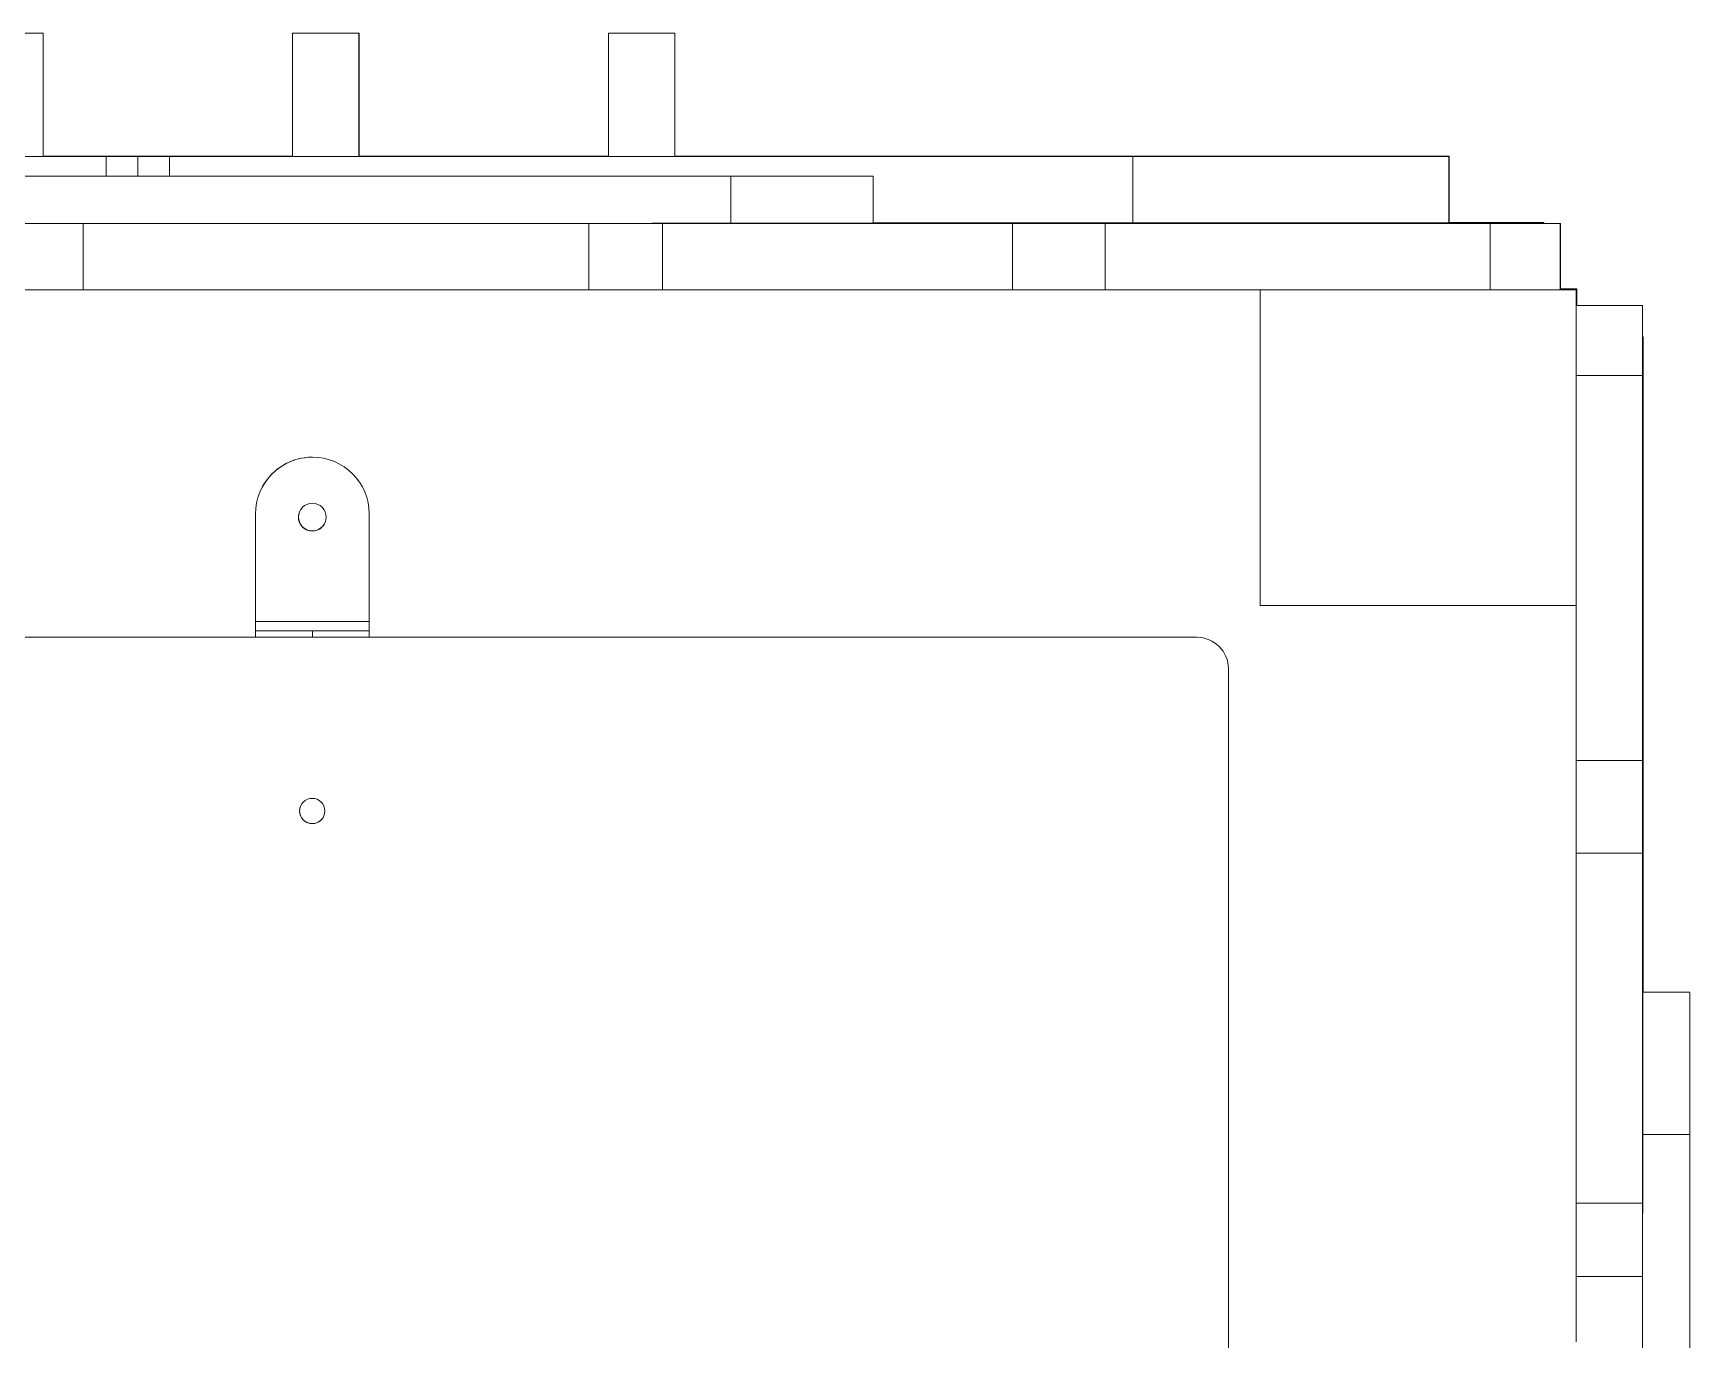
# Model space of a CAD drawing. Header units: millimetres. Extents: x -12977 to 11786, y -11805 to 10558.
# Drawn here: x -345 to 180, y 1882 to 2296 of the extents above; entities that cross this region are included whole.
import ezdxf

# ---------------------------------------------------------------- set-up
doc = ezdxf.new("R2010")
doc.units = ezdxf.units.MM
doc.layers.add('DIKOM_ОБЪЕКТ', color=7, linetype='Continuous')

msp = doc.modelspace()

# ---------------------------------------------------------------- linework, layer by layer
at = {"layer": 'DIKOM_ОБЪЕКТ', "color": 7, "linetype": 'Continuous', "lineweight": 15}
for p, q in [((-341.475, 2295.819), (-362.475, 2295.819)), ((-341.455, 2295.855), (-362.455, 2295.855)), ((-241.475, 2295.819), (-262.476, 2295.819)), ((-241.456, 2295.855), (-262.455, 2295.855)), ((-141.475, 2295.819), (-162.475, 2295.819)), ((-141.456, 2295.855), (-162.456, 2295.855)), ((-321.485, 2256.802), (-626.485, 2256.802)), ((-321.48, 2256.811), (-581.48, 2256.811)), ((-321.46, 2256.847), (-341.472, 2256.847)), ((-321.465, 2256.838), (-341.472, 2256.838)), ((-321.466, 2256.836), (-341.472, 2256.836)), ((-321.471, 2256.827), (-341.472, 2256.827)), ((-321.446, 2256.872), (-341.452, 2256.872)), ((-321.451, 2256.863), (-341.452, 2256.863)), ((-321.485, 2256.802), (-321.485, 2250.57)), ((-321.471, 2256.827), (-321.471, 2256.811)), ((-321.465, 2256.838), (-321.465, 2256.836)), ((-321.451, 2256.863), (-321.451, 2256.847)), ((-311.484, 2256.803), (-311.481, 2256.81)), ((-311.484, 2256.803), (-311.484, 2250.57)), ((-311.484, 2256.803), (-311.484, 2250.57)), ((-311.47, 2256.828), (-311.467, 2256.835)), ((-311.47, 2256.828), (-311.47, 2256.81)), ((-311.47, 2256.828), (-311.47, 2256.81)), ((-311.461, 2256.846), (-311.464, 2256.839)), ((-311.464, 2256.839), (-311.464, 2256.835)), ((-311.464, 2256.839), (-311.464, 2256.835)), ((-311.447, 2256.871), (-311.451, 2256.865)), ((-311.451, 2256.865), (-311.45, 2256.846)), ((-311.451, 2256.865), (-311.45, 2256.846)), ((-301.485, 2256.802), (3.515, 2256.802)), ((-301.485, 2256.802), (-301.485, 2250.57)), ((-301.48, 2256.811), (-41.48, 2256.811)), ((-301.471, 2256.827), (-262.479, 2256.827)), ((-301.471, 2256.827), (-301.471, 2256.811)), ((-301.466, 2256.836), (-262.479, 2256.836)), ((-301.465, 2256.838), (-262.479, 2256.838)), ((-301.465, 2256.838), (-301.465, 2256.836)), ((-301.46, 2256.847), (-262.479, 2256.847)), ((-301.451, 2256.863), (-262.479, 2256.863)), ((-301.451, 2256.863), (-301.451, 2256.847)), ((-301.446, 2256.872), (-262.479, 2256.872)), ((-241.472, 2256.847), (-162.479, 2256.847)), ((-241.472, 2256.838), (-162.479, 2256.838)), ((-241.472, 2256.836), (-162.479, 2256.836)), ((-241.472, 2256.827), (-162.479, 2256.827)), ((-241.452, 2256.872), (-162.479, 2256.872)), ((-241.452, 2256.864), (-162.479, 2256.863)), ((-141.472, 2256.847), (-41.46, 2256.847)), ((-141.472, 2256.838), (3.535, 2256.838)), ((-141.472, 2256.836), (3.534, 2256.836)), ((-141.472, 2256.827), (-41.471, 2256.827)), ((-141.452, 2256.872), (3.554, 2256.872)), ((-141.452, 2256.863), (-41.451, 2256.863)), ((-41.471, 2256.827), (-41.471, 2256.811)), ((-41.451, 2256.863), (-41.451, 2256.847)), ((-21.472, 2256.825), (-21.479, 2256.813)), ((-21.452, 2256.861), (-21.459, 2256.849)), ((3.515, 2256.802), (3.515, 2235.802)), ((3.535, 2256.838), (3.535, 2256.836)), ((103.528, 2256.825), (103.521, 2256.813)), ((103.521, 2256.813), (103.521, 2235.813)), ((103.528, 2256.825), (103.528, 2235.825)), ((103.548, 2256.861), (103.541, 2256.849)), ((103.541, 2256.849), (103.541, 2235.849)), ((103.548, 2256.861), (103.548, 2235.861)), ((-373.72, 2250.561), (-123.72, 2250.56)), ((-123.714, 2250.57), (-373.715, 2250.57)), ((-123.72, 2250.56), (-123.72, 2235.649)), ((-78.717, 2235.651), (-78.717, 2250.565)), ((-348.727, 2235.56), (-148.73, 2235.56)), ((-328.731, 2235.542), (-328.727, 2235.548)), ((-328.731, 2235.542), (-328.731, 2214.542)), ((-328.727, 2235.548), (-328.727, 2214.548)), ((-168.727, 2235.548), (-168.731, 2235.542)), ((-168.731, 2235.542), (-168.731, 2214.542)), ((-148.727, 2235.647), (-148.73, 2235.642)), ((-148.73, 2235.642), (-148.73, 2235.542)), ((-145.44, 2235.539), (-145.44, 2214.54)), ((-141.494, 2235.642), (-141.494, 2235.542)), ((-78.717, 2235.802), (3.515, 2235.802)), ((-78.717, 2235.799), (37.279, 2235.799)), ((-49.311, 2235.647), (-49.312, 2235.548)), ((-34.645, 2235.546), (-34.645, 2214.546)), ((-5.311, 2235.546), (-5.311, 2214.546)), ((9.357, 2235.647), (9.357, 2235.547)), ((37.279, 2235.651), (37.279, 2235.799)), ((64.244, 2235.649), (64.244, 2235.798)), ((101.534, 2235.642), (101.534, 2235.542)), ((103.528, 2235.825), (103.521, 2235.813)), ((103.528, 2235.849), (103.541, 2235.849)), ((103.548, 2235.861), (103.541, 2235.849)), ((108.77, 2235.642), (108.773, 2235.647)), ((108.77, 2235.642), (108.77, 2235.542)), ((108.77, 2235.542), (108.773, 2235.547)), ((108.773, 2235.547), (108.773, 2235.647)), ((108.773, 2235.647), (108.773, 2235.547)), ((118.789, 2235.577), (108.773, 2235.577)), ((116.621, 2235.539), (116.621, 2214.539)), ((133.554, 2235.872), (133.515, 2235.802)), ((133.515, 2235.577), (133.515, 2235.802)), ((133.554, 2235.577), (133.554, 2235.872)), ((138.77, 2235.541), (138.788, 2235.575)), ((138.77, 2235.541), (138.77, 2214.541)), ((138.788, 2235.575), (138.788, 2214.575)), ((-328.731, 2214.542), (-328.727, 2214.548)), ((-209.993, 2214.556), (-287.453, 2214.556)), ((43.771, 2214.542), (43.771, 2114.545)), ((138.77, 2214.541), (138.788, 2214.575)), ((143.771, 2214.545), (138.771, 2214.545)), ((143.964, 2214.895), (138.788, 2214.895)), ((143.771, 2214.545), (143.964, 2214.895)), ((143.771, 2209.545), (143.771, 2214.545)), ((143.964, 2209.575), (143.964, 2214.895)), ((143.788, 2209.575), (143.77, 2209.541)), ((164.77, 2209.541), (143.77, 2209.541)), ((164.788, 2209.575), (143.788, 2209.575)), ((164.788, 2209.575), (164.77, 2209.541)), ((164.789, 2199.621), (164.96, 2199.621)), ((164.789, 2199.469), (164.876, 2199.469)), ((164.876, 2199.469), (164.96, 2199.621)), ((164.768, 2187.392), (143.768, 2187.392)), ((164.79, 2179.547), (164.789, 2189.578)), ((164.848, 2187.124), (164.789, 2188.092)), ((164.839, 2187.107), (164.789, 2187.998)), ((164.834, 2187.099), (164.789, 2187.946)), ((164.79, 2188.273), (164.867, 2187.159)), ((164.828, 2187.457), (164.79, 2187.964)), ((164.839, 2187.107), (164.834, 2187.099)), ((164.858, 2187.142), (164.848, 2187.124)), ((164.873, 2187.169), (164.867, 2187.159)), ((164.773, 2179.547), (164.77, 2179.542)), ((164.87, 2179.543), (164.77, 2179.542)), ((164.873, 2179.547), (164.773, 2179.547)), ((164.873, 2179.547), (164.773, 2179.547)), ((164.873, 2179.547), (164.87, 2179.543)), ((164.87, 2172.306), (164.77, 2172.306)), ((164.874, 2138.67), (164.874, 2175.171)), ((164.874, 2122.576), (164.874, 2169.466)), ((164.874, 2169.465), (164.874, 2169.466)), ((164.962, 2169.624), (164.961, 1992.066)), ((-256.223, 2161.555), (-256.223, 2161.556)), ((-271.993, 2152.232), (-271.993, 2152.232)), ((-274.223, 2109.555), (-274.223, 2143.555)), ((-238.223, 2109.555), (-238.223, 2143.555)), ((-238.223, 2143.555), (-238.223, 2143.555)), ((-238.223, 2109.556), (-238.223, 2143.555)), ((43.771, 2114.545), (143.77, 2114.545)), ((-274.223, 2109.555), (-238.223, 2109.555)), ((-238.223, 2109.555), (-238.223, 2109.556)), ((23.746, 2104.499), (-449.254, 2104.499)), ((23.747, 2104.501), (-449.253, 2104.501)), ((-274.225, 2106.551), (-274.223, 2106.555)), ((-274.225, 2104.501), (-274.225, 2106.551)), ((-274.223, 2106.555), (-238.223, 2106.555)), ((-256.226, 2104.501), (-256.226, 2106.549)), ((-238.225, 2106.551), (-238.223, 2106.555)), ((-238.225, 2106.551), (-238.225, 2104.501)), ((-238.223, 2104.501), (-238.223, 2106.555)), ((23.746, 2104.499), (23.747, 2104.501)), ((33.747, 2094.501), (33.746, 2094.499)), ((33.746, 1621.499), (33.746, 2094.499)), ((33.747, 1621.501), (33.747, 2094.501)), ((164.873, 2080.132), (164.773, 2080.132)), ((164.772, 2065.463), (143.772, 2065.463)), ((164.772, 2036.129), (143.772, 2036.129)), ((164.873, 2021.463), (164.773, 2021.463)), ((179.783, 1992.066), (164.875, 1992.065)), ((179.78, 1947.06), (164.874, 1947.06)), ((179.78, 1947.06), (179.78, 1697.06)), ((179.785, 1697.07), (179.785, 1947.07)), ((164.769, 1925.331), (143.769, 1925.331)), ((164.87, 1929.278), (164.77, 1929.278)), ((164.77, 1922.042), (164.87, 1922.042)), ((164.78, 1922.042), (164.78, 1722.047)), ((164.87, 1922.042), (164.873, 1922.048)), ((164.77, 1902.042), (143.77, 1902.042)), ((164.77, 1902.042), (164.773, 1902.048))]:
    msp.add_line(p, q, dxfattribs=at)
at = {"layer": 'DIKOM_ОБЪЕКТ', "color": 7, "linetype": 'Continuous', "lineweight": 15, "flags": 128}
for points in [[(-341.476, 2294.908), (-341.476, 2293.937), (-341.477, 2292.626), (-341.477, 2290.981), (-341.477, 2289.012), (-341.477, 2286.731), (-341.478, 2284.151), (-341.478, 2281.288), (-341.478, 2278.158), (-341.478, 2274.779), (-341.478, 2271.172), (-341.478, 2267.357), (-341.478, 2263.357), (-341.479, 2259.196), (-341.479, 2256.811)], [(-341.472, 2256.811), (-341.472, 2257.294), (-341.472, 2261.52), (-341.472, 2265.595), (-341.472, 2269.495), (-341.473, 2273.197), (-341.473, 2276.68), (-341.473, 2279.924), (-341.473, 2282.908), (-341.474, 2285.617), (-341.473, 2288.032), (-341.474, 2290.142), (-341.474, 2291.933), (-341.474, 2293.394), (-341.475, 2294.518), (-341.475, 2295.297), (-341.475, 2295.727), (-341.475, 2295.805), (-341.476, 2295.532), (-341.476, 2294.908)], [(-341.456, 2294.944), (-341.456, 2293.974), (-341.457, 2292.662), (-341.457, 2291.017), (-341.457, 2289.048), (-341.457, 2286.767), (-341.458, 2284.187), (-341.458, 2281.324), (-341.458, 2278.194), (-341.458, 2274.815), (-341.459, 2271.208), (-341.459, 2267.393), (-341.459, 2263.393), (-341.459, 2259.232), (-341.459, 2256.811)], [(-341.452, 2256.811), (-341.452, 2257.33), (-341.452, 2261.556), (-341.452, 2265.631), (-341.453, 2269.531), (-341.453, 2273.233), (-341.453, 2276.717), (-341.453, 2279.96), (-341.453, 2282.944), (-341.453, 2285.653), (-341.454, 2288.069), (-341.454, 2290.178), (-341.454, 2291.969), (-341.455, 2293.43), (-341.455, 2294.554), (-341.455, 2295.333), (-341.455, 2295.763), (-341.456, 2295.842), (-341.456, 2295.568), (-341.456, 2294.944)], [(-262.476, 2294.908), (-262.476, 2293.937), (-262.476, 2292.626), (-262.477, 2290.981), (-262.477, 2289.012), (-262.477, 2286.731), (-262.478, 2284.151), (-262.478, 2281.288), (-262.478, 2278.158), (-262.478, 2274.779), (-262.478, 2271.172), (-262.478, 2267.357), (-262.478, 2263.357), (-262.479, 2259.195), (-262.479, 2256.827)], [(-262.455, 2295.855), (-262.455, 2295.842), (-262.456, 2295.819)], [(-241.476, 2294.908), (-241.476, 2293.937), (-241.476, 2292.626), (-241.477, 2290.981), (-241.477, 2289.012), (-241.477, 2286.731), (-241.478, 2284.151), (-241.478, 2281.288), (-241.478, 2278.158), (-241.478, 2274.779), (-241.478, 2271.171), (-241.478, 2267.357), (-241.479, 2263.357), (-241.479, 2259.195), (-241.479, 2256.811)], [(-241.472, 2256.827), (-241.472, 2257.294), (-241.472, 2261.52), (-241.472, 2265.595), (-241.472, 2269.495), (-241.473, 2273.197), (-241.473, 2276.681), (-241.473, 2279.924), (-241.473, 2282.908), (-241.473, 2285.617), (-241.474, 2288.033), (-241.474, 2290.142), (-241.474, 2291.933), (-241.474, 2293.394), (-241.475, 2294.518), (-241.475, 2295.297), (-241.475, 2295.727), (-241.476, 2295.806), (-241.476, 2295.532), (-241.476, 2294.908)], [(-241.456, 2294.944), (-241.456, 2293.974), (-241.457, 2292.662), (-241.457, 2291.017), (-241.457, 2289.048), (-241.457, 2286.767), (-241.458, 2284.187), (-241.458, 2281.324), (-241.458, 2278.194), (-241.458, 2274.815), (-241.458, 2271.208), (-241.459, 2267.393), (-241.459, 2263.393), (-241.459, 2259.232), (-241.459, 2256.836)], [(-241.452, 2256.836), (-241.452, 2257.33), (-241.452, 2261.556), (-241.452, 2265.631), (-241.452, 2269.531), (-241.453, 2273.233), (-241.453, 2276.716), (-241.453, 2279.96), (-241.453, 2282.945), (-241.454, 2285.653), (-241.454, 2288.068), (-241.454, 2290.178), (-241.454, 2291.969), (-241.454, 2293.43), (-241.455, 2294.554), (-241.455, 2295.333), (-241.455, 2295.763), (-241.456, 2295.842), (-241.456, 2295.568), (-241.456, 2294.944)], [(-162.476, 2294.908), (-162.476, 2293.938), (-162.477, 2292.626), (-162.477, 2290.981), (-162.477, 2289.012), (-162.477, 2286.731), (-162.477, 2284.151), (-162.478, 2281.288), (-162.478, 2278.157), (-162.478, 2274.779), (-162.478, 2271.171), (-162.479, 2267.357), (-162.479, 2263.357), (-162.479, 2259.195), (-162.479, 2256.827)], [(-162.456, 2295.855), (-162.456, 2295.842), (-162.456, 2295.819)], [(-141.476, 2294.908), (-141.476, 2293.938), (-141.477, 2292.626), (-141.477, 2290.981), (-141.477, 2289.012), (-141.477, 2286.731), (-141.477, 2284.151), (-141.478, 2281.288), (-141.478, 2278.157), (-141.478, 2274.779), (-141.479, 2271.172), (-141.479, 2267.357), (-141.479, 2263.357), (-141.479, 2259.195), (-141.479, 2256.811)], [(-141.472, 2256.827), (-141.472, 2257.294), (-141.472, 2261.52), (-141.472, 2265.595), (-141.473, 2269.495), (-141.472, 2273.197), (-141.473, 2276.68), (-141.473, 2279.924), (-141.473, 2282.908), (-141.473, 2285.616), (-141.474, 2288.033), (-141.474, 2290.142), (-141.474, 2291.933), (-141.475, 2293.394), (-141.475, 2294.518), (-141.475, 2295.297), (-141.475, 2295.727), (-141.475, 2295.806), (-141.476, 2295.532), (-141.476, 2294.908)], [(-141.456, 2294.944), (-141.456, 2293.973), (-141.456, 2292.662), (-141.457, 2291.017), (-141.457, 2289.048), (-141.458, 2286.767), (-141.458, 2284.187), (-141.458, 2281.324), (-141.458, 2278.194), (-141.458, 2274.815), (-141.458, 2271.208), (-141.459, 2267.393), (-141.459, 2263.393), (-141.459, 2259.232), (-141.459, 2256.836)], [(-141.452, 2256.836), (-141.452, 2257.33), (-141.452, 2261.556), (-141.453, 2265.631), (-141.452, 2269.531), (-141.453, 2273.233), (-141.453, 2276.717), (-141.453, 2279.96), (-141.453, 2282.944), (-141.453, 2285.653), (-141.454, 2288.069), (-141.454, 2290.178), (-141.454, 2291.969), (-141.454, 2293.43), (-141.455, 2294.554), (-141.455, 2295.333), (-141.455, 2295.763), (-141.456, 2295.842), (-141.456, 2295.568), (-141.456, 2294.944)], [(-321.485, 2256.802), (-319.534, 2256.802), (-317.658, 2256.802), (-315.929, 2256.802), (-314.413, 2256.802), (-313.17, 2256.803), (-312.246, 2256.803), (-311.677, 2256.803), (-311.484, 2256.803)], [(-311.481, 2256.81), (-311.673, 2256.81), (-312.241, 2256.81), (-313.166, 2256.81), (-314.409, 2256.81), (-315.924, 2256.811), (-317.653, 2256.811), (-319.529, 2256.811), (-321.48, 2256.811)], [(-321.471, 2256.827), (-319.52, 2256.827), (-317.644, 2256.827), (-315.915, 2256.827), (-314.4, 2256.828), (-313.156, 2256.828), (-312.232, 2256.828), (-311.663, 2256.828), (-311.47, 2256.828)], [(-311.467, 2256.835), (-311.659, 2256.835), (-312.228, 2256.835), (-313.152, 2256.836), (-314.395, 2256.836), (-315.91, 2256.836), (-317.639, 2256.836), (-319.515, 2256.836), (-321.466, 2256.836)], [(-321.465, 2256.838), (-319.514, 2256.838), (-317.638, 2256.838), (-315.909, 2256.838), (-314.394, 2256.839), (-313.15, 2256.839), (-312.226, 2256.839), (-311.656, 2256.839), (-311.464, 2256.839)], [(-311.461, 2256.846), (-311.653, 2256.846), (-312.222, 2256.846), (-313.146, 2256.847), (-314.389, 2256.847), (-315.904, 2256.847), (-317.633, 2256.847), (-319.509, 2256.847), (-321.46, 2256.847)], [(-321.451, 2256.863), (-319.5, 2256.863), (-317.624, 2256.863), (-315.895, 2256.864), (-314.38, 2256.864), (-313.136, 2256.864), (-312.212, 2256.864), (-311.643, 2256.864), (-311.451, 2256.865)], [(-311.447, 2256.871), (-311.639, 2256.871), (-312.208, 2256.871), (-313.132, 2256.872), (-314.375, 2256.872), (-315.891, 2256.872), (-317.62, 2256.872), (-319.495, 2256.872), (-321.446, 2256.872)], [(-311.484, 2256.803), (-311.292, 2256.803), (-310.723, 2256.803), (-309.799, 2256.803), (-308.556, 2256.802), (-307.04, 2256.802), (-305.312, 2256.802), (-303.436, 2256.802), (-301.485, 2256.802)], [(-301.48, 2256.811), (-303.431, 2256.811), (-305.307, 2256.811), (-307.036, 2256.811), (-308.551, 2256.81), (-309.795, 2256.81), (-310.719, 2256.81), (-311.288, 2256.81), (-311.481, 2256.81)], [(-311.47, 2256.828), (-311.278, 2256.828), (-310.709, 2256.828), (-309.785, 2256.828), (-308.542, 2256.828), (-307.026, 2256.827), (-305.298, 2256.827), (-303.422, 2256.827), (-301.471, 2256.827)], [(-301.466, 2256.836), (-303.417, 2256.836), (-305.293, 2256.836), (-307.022, 2256.836), (-308.537, 2256.836), (-309.781, 2256.835), (-310.705, 2256.835), (-311.274, 2256.835), (-311.467, 2256.835)], [(-311.464, 2256.839), (-311.272, 2256.839), (-310.703, 2256.839), (-309.779, 2256.839), (-308.536, 2256.839), (-307.021, 2256.839), (-305.292, 2256.838), (-303.416, 2256.838), (-301.465, 2256.838)], [(-301.46, 2256.847), (-303.411, 2256.847), (-305.287, 2256.847), (-307.016, 2256.847), (-308.531, 2256.847), (-309.775, 2256.847), (-310.699, 2256.846), (-311.268, 2256.846), (-311.461, 2256.846)], [(-311.451, 2256.865), (-311.259, 2256.864), (-310.689, 2256.864), (-309.766, 2256.864), (-308.522, 2256.864), (-307.007, 2256.864), (-305.278, 2256.863), (-303.402, 2256.863), (-301.451, 2256.863)], [(-301.446, 2256.872), (-303.397, 2256.872), (-305.273, 2256.872), (-307.002, 2256.872), (-308.517, 2256.872), (-309.761, 2256.872), (-310.685, 2256.871), (-311.255, 2256.871), (-311.447, 2256.871)], [(-265.94, 2256.807), (-266.117, 2256.807), (-266.635, 2256.807), (-267.446, 2256.807), (-268.478, 2256.807), (-269.641, 2256.807), (-270.829, 2256.807), (-271.939, 2256.807), (-272.872, 2256.807), (-273.544, 2256.807), (-273.895, 2256.807), (-273.895, 2256.806), (-273.544, 2256.806), (-272.872, 2256.806), (-271.94, 2256.806), (-270.83, 2256.806), (-269.641, 2256.806), (-268.479, 2256.806), (-267.446, 2256.806), (-266.635, 2256.806), (-266.118, 2256.806), (-265.94, 2256.807)], [(-265.926, 2256.832), (-266.104, 2256.832), (-266.621, 2256.832), (-267.432, 2256.832), (-268.464, 2256.832), (-269.627, 2256.832), (-270.816, 2256.832), (-271.926, 2256.832), (-272.858, 2256.832), (-273.53, 2256.832), (-273.881, 2256.832), (-273.881, 2256.832), (-273.53, 2256.831), (-272.858, 2256.831), (-271.926, 2256.831), (-270.816, 2256.831), (-269.627, 2256.831), (-268.465, 2256.831), (-267.432, 2256.831), (-266.621, 2256.832), (-266.104, 2256.832), (-265.926, 2256.832)], [(-265.92, 2256.843), (-266.098, 2256.843), (-266.615, 2256.843), (-267.426, 2256.843), (-268.458, 2256.843), (-269.621, 2256.843), (-270.81, 2256.843), (-271.92, 2256.843), (-272.852, 2256.843), (-273.524, 2256.843), (-273.875, 2256.843), (-273.875, 2256.843), (-273.524, 2256.842), (-272.852, 2256.842), (-271.92, 2256.842), (-270.81, 2256.842), (-269.621, 2256.842), (-268.459, 2256.842), (-267.426, 2256.842), (-266.615, 2256.842), (-266.098, 2256.843), (-265.92, 2256.843)], [(-265.906, 2256.868), (-266.084, 2256.868), (-266.601, 2256.868), (-267.412, 2256.868), (-268.445, 2256.868), (-269.607, 2256.868), (-270.796, 2256.868), (-271.906, 2256.868), (-272.838, 2256.868), (-273.51, 2256.868), (-273.861, 2256.868), (-273.861, 2256.868), (-273.51, 2256.868), (-272.838, 2256.867), (-271.906, 2256.867), (-270.796, 2256.867), (-269.607, 2256.867), (-268.445, 2256.867), (-267.412, 2256.867), (-266.601, 2256.867), (-266.084, 2256.868), (-265.906, 2256.868)], [(-41.48, 2256.811), (-38.634, 2256.811), (-35.845, 2256.811), (-33.171, 2256.811), (-30.667, 2256.811), (-28.383, 2256.812), (-26.365, 2256.812), (-24.654, 2256.812), (-23.286, 2256.812), (-22.289, 2256.812), (-21.683, 2256.813), (-21.479, 2256.813)], [(-21.472, 2256.825), (-21.675, 2256.825), (-22.282, 2256.826), (-23.279, 2256.826), (-24.646, 2256.826), (-26.356, 2256.827), (-28.374, 2256.827), (-30.658, 2256.827), (-33.163, 2256.827), (-35.836, 2256.827), (-38.625, 2256.827), (-41.471, 2256.827)], [(-41.46, 2256.847), (-38.614, 2256.847), (-35.825, 2256.847), (-33.152, 2256.847), (-30.647, 2256.847), (-28.362, 2256.847), (-26.345, 2256.848), (-24.634, 2256.848), (-23.267, 2256.848), (-22.269, 2256.849), (-21.662, 2256.849), (-21.459, 2256.849)], [(-21.452, 2256.861), (-21.656, 2256.862), (-22.262, 2256.862), (-23.259, 2256.862), (-24.627, 2256.862), (-26.336, 2256.863), (-28.354, 2256.863), (-30.638, 2256.863), (-33.143, 2256.863), (-35.817, 2256.863), (-38.605, 2256.863), (-41.451, 2256.863)], [(3.515, 2256.802), (9.553, 2256.802), (15.569, 2256.802), (21.541, 2256.802), (27.447, 2256.802), (33.266, 2256.803), (38.976, 2256.803), (44.557, 2256.803), (49.988, 2256.803), (55.25, 2256.804), (60.323, 2256.804), (65.189, 2256.804), (69.829, 2256.805), (74.228, 2256.805), (78.369, 2256.806), (82.236, 2256.806), (85.816, 2256.807), (89.096, 2256.807), (92.064, 2256.808), (94.709, 2256.809), (97.021, 2256.809), (98.992, 2256.81), (100.614, 2256.81), (101.882, 2256.811), (102.791, 2256.812), (103.338, 2256.812), (103.521, 2256.813)], [(103.528, 2256.825), (103.346, 2256.826), (102.8, 2256.826), (101.891, 2256.827), (100.623, 2256.828), (99.002, 2256.828), (97.032, 2256.829), (94.72, 2256.83), (92.076, 2256.83), (89.109, 2256.831), (85.83, 2256.831), (82.25, 2256.832), (78.383, 2256.832), (74.243, 2256.833), (69.845, 2256.833), (65.204, 2256.834), (60.339, 2256.834), (55.267, 2256.834), (50.006, 2256.835), (44.575, 2256.835), (38.994, 2256.835), (33.284, 2256.836), (27.465, 2256.836), (21.559, 2256.836), (15.587, 2256.836), (9.572, 2256.836), (3.534, 2256.836)], [(3.535, 2256.838), (9.573, 2256.838), (15.589, 2256.838), (21.561, 2256.838), (27.467, 2256.838), (33.286, 2256.839), (38.996, 2256.839), (44.577, 2256.839), (50.008, 2256.839), (55.27, 2256.84), (60.343, 2256.84), (65.208, 2256.841), (69.849, 2256.841), (74.248, 2256.841), (78.388, 2256.842), (82.256, 2256.842), (85.836, 2256.843), (89.116, 2256.844), (92.084, 2256.844), (94.729, 2256.845), (97.041, 2256.845), (99.011, 2256.846), (100.634, 2256.847), (101.902, 2256.847), (102.812, 2256.848), (103.358, 2256.849), (103.541, 2256.849)], [(103.548, 2256.861), (103.366, 2256.862), (102.819, 2256.862), (101.911, 2256.863), (100.643, 2256.864), (99.021, 2256.865), (97.052, 2256.865), (94.74, 2256.866), (92.096, 2256.866), (89.129, 2256.867), (85.849, 2256.868), (82.27, 2256.868), (78.403, 2256.868), (74.263, 2256.869), (69.864, 2256.87), (65.225, 2256.87), (60.359, 2256.87), (55.287, 2256.871), (50.025, 2256.871), (44.595, 2256.871), (39.014, 2256.871), (33.304, 2256.872), (27.485, 2256.872), (21.579, 2256.872), (15.608, 2256.872), (9.592, 2256.872), (3.554, 2256.872)], [(22.521, 2256.814), (22.344, 2256.814), (21.827, 2256.814), (21.016, 2256.814), (19.983, 2256.814), (18.821, 2256.814), (17.632, 2256.814), (16.522, 2256.814), (15.59, 2256.814), (14.918, 2256.814), (14.566, 2256.814), (14.566, 2256.814), (14.918, 2256.814), (15.589, 2256.813), (16.521, 2256.813), (17.631, 2256.813), (18.82, 2256.813), (19.983, 2256.813), (21.015, 2256.813), (21.826, 2256.813), (22.344, 2256.813), (22.521, 2256.814)], [(22.528, 2256.825), (22.35, 2256.825), (21.833, 2256.825), (21.022, 2256.825), (19.989, 2256.825), (18.827, 2256.825), (17.638, 2256.825), (16.528, 2256.825), (15.596, 2256.825), (14.924, 2256.825), (14.572, 2256.825), (14.572, 2256.825), (14.924, 2256.824), (15.595, 2256.824), (16.528, 2256.824), (17.637, 2256.824), (18.826, 2256.824), (19.989, 2256.824), (21.022, 2256.824), (21.832, 2256.824), (22.35, 2256.824), (22.528, 2256.825)], [(22.542, 2256.85), (22.364, 2256.85), (21.846, 2256.85), (21.036, 2256.85), (20.003, 2256.85), (18.841, 2256.85), (17.652, 2256.85), (16.542, 2256.85), (15.609, 2256.85), (14.938, 2256.85), (14.586, 2256.85), (14.586, 2256.85), (14.937, 2256.85), (15.609, 2256.85), (16.541, 2256.849), (17.651, 2256.849), (18.84, 2256.849), (20.003, 2256.849), (21.035, 2256.849), (21.846, 2256.85), (22.364, 2256.85), (22.542, 2256.85)], [(22.547, 2256.861), (22.37, 2256.861), (21.853, 2256.861), (21.042, 2256.861), (20.009, 2256.861), (18.847, 2256.861), (17.658, 2256.861), (16.548, 2256.861), (15.616, 2256.861), (14.944, 2256.861), (14.592, 2256.861), (14.592, 2256.861), (14.944, 2256.86), (15.615, 2256.86), (16.547, 2256.86), (17.657, 2256.86), (18.846, 2256.86), (20.008, 2256.86), (21.041, 2256.86), (21.852, 2256.86), (22.37, 2256.861), (22.547, 2256.861)], [(-127.217, 2250.565), (-127.028, 2250.565), (-126.479, 2250.565), (-125.632, 2250.565), (-124.577, 2250.565), (-123.428, 2250.565), (-122.312, 2250.565), (-121.347, 2250.565), (-120.639, 2250.565), (-120.265, 2250.565), (-120.265, 2250.565), (-120.639, 2250.566), (-121.347, 2250.566), (-122.311, 2250.566), (-123.428, 2250.566), (-124.576, 2250.566), (-125.631, 2250.566), (-126.479, 2250.566), (-127.027, 2250.565), (-127.217, 2250.565)], [(-123.72, 2250.56), (-119.686, 2250.561), (-115.685, 2250.561), (-111.748, 2250.561), (-107.908, 2250.561), (-104.195, 2250.561), (-100.639, 2250.561), (-97.269, 2250.561), (-94.112, 2250.562), (-91.193, 2250.562), (-88.537, 2250.562), (-86.163, 2250.563), (-84.092, 2250.563), (-82.34, 2250.564), (-80.921, 2250.564), (-79.846, 2250.564), (-79.125, 2250.565), (-78.763, 2250.565), (-78.762, 2250.566), (-79.124, 2250.566), (-79.845, 2250.567), (-80.919, 2250.567), (-82.338, 2250.567), (-84.089, 2250.568), (-86.16, 2250.568), (-88.533, 2250.568), (-91.189, 2250.569), (-94.108, 2250.569), (-97.265, 2250.569), (-100.635, 2250.57), (-104.19, 2250.57), (-107.903, 2250.57), (-111.743, 2250.57), (-115.68, 2250.57), (-119.681, 2250.57), (-123.714, 2250.57)], [(-352.023, 2235.54), (-349.367, 2235.539), (-346.7, 2235.539), (-344.069, 2235.54), (-341.521, 2235.54), (-339.101, 2235.54), (-336.852, 2235.54), (-334.816, 2235.54), (-333.027, 2235.54), (-331.517, 2235.54), (-330.315, 2235.541), (-329.44, 2235.541), (-328.909, 2235.541), (-328.731, 2235.542)], [(-328.727, 2235.548), (-328.548, 2235.549), (-328.013, 2235.549), (-327.123, 2235.55), (-325.883, 2235.55), (-324.299, 2235.551), (-322.377, 2235.551), (-320.126, 2235.552), (-317.557, 2235.552), (-314.679, 2235.553), (-311.508, 2235.553), (-308.056, 2235.554), (-304.339, 2235.554), (-300.374, 2235.555), (-296.177, 2235.555), (-291.769, 2235.555), (-287.169, 2235.556), (-282.397, 2235.556), (-277.475, 2235.556), (-272.424, 2235.556), (-267.268, 2235.556), (-262.028, 2235.556), (-256.73, 2235.557), (-251.396, 2235.557), (-246.049, 2235.557), (-240.714, 2235.557), (-235.416, 2235.557), (-230.177, 2235.556), (-225.02, 2235.556), (-219.97, 2235.556), (-215.048, 2235.556), (-210.276, 2235.555), (-205.676, 2235.555), (-201.269, 2235.555), (-197.073, 2235.555), (-193.108, 2235.554), (-189.392, 2235.554), (-185.94, 2235.553), (-182.769, 2235.553), (-179.892, 2235.552), (-177.323, 2235.552), (-175.073, 2235.551), (-173.152, 2235.551), (-171.568, 2235.55), (-170.329, 2235.55), (-169.44, 2235.549), (-168.905, 2235.549), (-168.727, 2235.548)], [(-168.731, 2235.542), (-168.552, 2235.541), (-168.022, 2235.541), (-167.147, 2235.541), (-165.945, 2235.54), (-164.436, 2235.54), (-162.647, 2235.54), (-160.61, 2235.54), (-158.362, 2235.54), (-155.943, 2235.54), (-153.395, 2235.54), (-150.763, 2235.539), (-148.096, 2235.54), (-145.44, 2235.539)], [(-148.73, 2235.642), (-148.583, 2235.642), (-148.147, 2235.642), (-147.445, 2235.642), (-146.511, 2235.642), (-145.391, 2235.642), (-144.14, 2235.642), (-142.819, 2235.642), (-141.494, 2235.642)], [(-148.73, 2235.542), (-148.582, 2235.542), (-148.147, 2235.542), (-147.445, 2235.542), (-146.511, 2235.542), (-145.391, 2235.542), (-144.139, 2235.542), (-142.819, 2235.542), (-141.494, 2235.542)], [(-143.881, 2235.648), (-144.873, 2235.648), (-145.8, 2235.648), (-146.638, 2235.648), (-147.36, 2235.648), (-147.945, 2235.648), (-148.375, 2235.648), (-148.638, 2235.647), (-148.727, 2235.647)], [(-145.44, 2235.539), (-137.046, 2235.539), (-128.73, 2235.54), (-120.508, 2235.54), (-112.396, 2235.54), (-104.408, 2235.541), (-96.562, 2235.541), (-88.871, 2235.541), (-81.35, 2235.542), (-74.014, 2235.542), (-66.877, 2235.543), (-59.954, 2235.543), (-53.256, 2235.544), (-46.797, 2235.545), (-40.589, 2235.545), (-34.645, 2235.546)], [(-36.146, 2235.656), (-41.108, 2235.655), (-46.369, 2235.654), (-51.917, 2235.654), (-57.739, 2235.653), (-63.823, 2235.652), (-70.156, 2235.652), (-76.724, 2235.651), (-83.511, 2235.651), (-90.505, 2235.65), (-97.689, 2235.65), (-105.047, 2235.649), (-112.563, 2235.649), (-120.222, 2235.649), (-128.006, 2235.648), (-135.898, 2235.648), (-143.881, 2235.648)], [(-141.494, 2235.642), (-133.436, 2235.642), (-125.476, 2235.642), (-117.633, 2235.642), (-109.924, 2235.643), (-102.367, 2235.643), (-94.978, 2235.643), (-87.775, 2235.644), (-80.773, 2235.645), (-73.987, 2235.645), (-67.434, 2235.646), (-61.127, 2235.646), (-55.082, 2235.647), (-49.311, 2235.647)], [(-141.494, 2235.542), (-133.436, 2235.542), (-125.476, 2235.542), (-117.633, 2235.542), (-109.924, 2235.543), (-102.367, 2235.543), (-94.978, 2235.543), (-87.775, 2235.544), (-80.773, 2235.545), (-73.987, 2235.545), (-67.434, 2235.545), (-61.127, 2235.546), (-55.082, 2235.547), (-49.312, 2235.548)], [(-49.312, 2235.548), (-46.544, 2235.548), (-43.528, 2235.548), (-40.291, 2235.548), (-36.863, 2235.548), (-33.278, 2235.549), (-29.567, 2235.549), (-25.767, 2235.549), (-21.913, 2235.549), (-18.04, 2235.549), (-14.186, 2235.549), (-10.386, 2235.549), (-6.675, 2235.549), (-3.09, 2235.548), (0.337, 2235.548), (3.574, 2235.548), (6.59, 2235.548), (9.357, 2235.547)], [(-49.311, 2235.647), (-46.544, 2235.648), (-43.528, 2235.648), (-40.291, 2235.648), (-36.864, 2235.649), (-33.277, 2235.648), (-29.567, 2235.649), (-25.767, 2235.649), (-21.913, 2235.649), (-18.04, 2235.649), (-14.186, 2235.649), (-10.385, 2235.649), (-6.676, 2235.649), (-3.09, 2235.648), (0.337, 2235.648), (3.574, 2235.648), (6.59, 2235.648), (9.357, 2235.647)], [(-3.8, 2235.655), (-5.524, 2235.656), (-7.51, 2235.656), (-9.72, 2235.656), (-12.117, 2235.656), (-14.655, 2235.656), (-17.289, 2235.656), (-19.972, 2235.657), (-22.655, 2235.656), (-25.29, 2235.656), (-27.828, 2235.656), (-30.224, 2235.656), (-32.435, 2235.656), (-34.421, 2235.656), (-36.146, 2235.656)], [(-34.645, 2235.546), (-32.647, 2235.546), (-30.412, 2235.546), (-27.98, 2235.546), (-25.397, 2235.546), (-22.713, 2235.547), (-19.978, 2235.547), (-17.242, 2235.547), (-14.558, 2235.547), (-11.976, 2235.546), (-9.544, 2235.546), (-7.308, 2235.546), (-5.311, 2235.546)], [(-5.311, 2235.546), (0.753, 2235.545), (7.091, 2235.545), (13.689, 2235.544), (20.535, 2235.543), (27.616, 2235.543), (34.916, 2235.542), (42.421, 2235.542), (50.117, 2235.541), (57.988, 2235.541), (66.017, 2235.541), (74.19, 2235.54), (82.49, 2235.54), (90.9, 2235.54), (99.403, 2235.539), (107.982, 2235.539), (116.621, 2235.539)], [(103.927, 2235.648), (95.944, 2235.648), (88.052, 2235.648), (80.269, 2235.649), (72.611, 2235.649), (65.094, 2235.649), (57.736, 2235.65), (50.553, 2235.65), (43.561, 2235.651), (36.773, 2235.651), (30.206, 2235.652), (23.874, 2235.652), (17.791, 2235.653), (11.969, 2235.653), (6.422, 2235.654), (1.162, 2235.655), (-3.8, 2235.655)], [(3.515, 2235.802), (9.553, 2235.802), (15.569, 2235.802), (21.541, 2235.802), (27.447, 2235.802), (33.266, 2235.803), (38.976, 2235.803), (44.557, 2235.803), (49.988, 2235.803), (55.25, 2235.804), (60.323, 2235.804), (65.188, 2235.804), (69.829, 2235.805), (74.228, 2235.805), (78.368, 2235.806), (82.236, 2235.806), (85.816, 2235.807), (89.096, 2235.807), (92.064, 2235.808), (94.709, 2235.809), (97.021, 2235.809), (98.992, 2235.81), (100.614, 2235.811), (101.882, 2235.811), (102.791, 2235.812), (103.338, 2235.812), (103.521, 2235.813)], [(9.357, 2235.647), (15.127, 2235.647), (21.172, 2235.646), (27.477, 2235.646), (34.03, 2235.645), (40.815, 2235.644), (47.817, 2235.644), (55.02, 2235.644), (62.408, 2235.643), (69.965, 2235.643), (77.673, 2235.642), (85.516, 2235.642), (93.475, 2235.642), (101.534, 2235.642)], [(9.357, 2235.547), (15.127, 2235.547), (21.172, 2235.546), (27.477, 2235.546), (34.03, 2235.545), (40.815, 2235.545), (47.817, 2235.544), (55.02, 2235.544), (62.408, 2235.543), (69.965, 2235.543), (77.673, 2235.543), (85.516, 2235.542), (93.476, 2235.542), (101.534, 2235.542)], [(37.279, 2235.799), (40.836, 2235.799), (44.375, 2235.799), (47.878, 2235.799), (51.327, 2235.799), (54.705, 2235.799), (57.995, 2235.798), (61.18, 2235.798), (64.244, 2235.798)], [(133.515, 2235.802), (133.336, 2235.802), (132.801, 2235.801), (131.914, 2235.801), (130.681, 2235.801), (129.114, 2235.8), (127.224, 2235.8), (125.026, 2235.799), (122.538, 2235.799), (119.779, 2235.799), (116.772, 2235.798), (113.541, 2235.798), (110.11, 2235.798), (106.508, 2235.798), (102.763, 2235.797), (98.905, 2235.797), (94.964, 2235.797), (90.971, 2235.797), (86.96, 2235.797), (82.96, 2235.797), (79.005, 2235.797), (75.126, 2235.797), (71.352, 2235.798), (67.715, 2235.798), (64.244, 2235.798)], [(92.515, 2235.801), (92.337, 2235.801), (91.82, 2235.801), (91.009, 2235.801), (89.976, 2235.801), (88.813, 2235.801), (87.624, 2235.801), (86.514, 2235.801), (85.582, 2235.801), (84.911, 2235.801), (84.559, 2235.801), (84.56, 2235.801), (84.911, 2235.801), (85.583, 2235.801), (86.515, 2235.801), (87.625, 2235.801), (88.814, 2235.802), (89.976, 2235.802), (91.009, 2235.801), (91.82, 2235.801), (92.337, 2235.801), (92.515, 2235.801)], [(101.534, 2235.642), (102.859, 2235.642), (104.179, 2235.642), (105.43, 2235.642), (106.55, 2235.642), (107.485, 2235.642), (108.187, 2235.642), (108.622, 2235.642), (108.77, 2235.642)], [(101.534, 2235.542), (102.858, 2235.542), (104.179, 2235.542), (105.43, 2235.542), (106.55, 2235.542), (107.485, 2235.542), (108.187, 2235.542), (108.622, 2235.542), (108.77, 2235.542)], [(103.528, 2235.877), (106.551, 2235.877), (110.153, 2235.877), (113.584, 2235.876), (116.815, 2235.876), (119.821, 2235.876), (122.58, 2235.875), (125.067, 2235.875), (127.265, 2235.875), (129.154, 2235.874), (130.722, 2235.874), (131.953, 2235.874), (132.841, 2235.873), (133.375, 2235.873), (133.554, 2235.872)], [(108.773, 2235.647), (108.684, 2235.647), (108.421, 2235.648), (107.99, 2235.648), (107.406, 2235.648), (106.684, 2235.648), (105.847, 2235.648), (104.918, 2235.648), (103.927, 2235.648)], [(116.621, 2235.539), (119.414, 2235.539), (122.194, 2235.539), (124.908, 2235.539), (127.502, 2235.539), (129.925, 2235.54), (132.13, 2235.54), (134.074, 2235.54), (135.72, 2235.54), (137.034, 2235.54), (137.992, 2235.541), (138.574, 2235.541), (138.77, 2235.541)], [(138.788, 2235.575), (138.585, 2235.576), (137.978, 2235.576), (136.981, 2235.576), (135.614, 2235.576), (133.904, 2235.577), (131.886, 2235.577), (129.602, 2235.577), (127.098, 2235.577), (124.424, 2235.577), (121.636, 2235.577), (118.789, 2235.577)], [(-352.023, 2214.539), (-349.367, 2214.539), (-346.7, 2214.539), (-344.069, 2214.54), (-341.521, 2214.54), (-339.101, 2214.54), (-336.853, 2214.54), (-334.816, 2214.54), (-333.027, 2214.54), (-331.517, 2214.54), (-330.315, 2214.541), (-329.44, 2214.541), (-328.909, 2214.541), (-328.731, 2214.542)], [(-328.727, 2214.548), (-328.548, 2214.548), (-328.013, 2214.549), (-327.123, 2214.55), (-325.883, 2214.55), (-324.299, 2214.551), (-322.377, 2214.551), (-320.126, 2214.552), (-317.557, 2214.552), (-314.679, 2214.553), (-311.508, 2214.553), (-308.056, 2214.554), (-304.339, 2214.554), (-300.374, 2214.555), (-296.177, 2214.555), (-291.77, 2214.555), (-287.169, 2214.555), (-282.397, 2214.556), (-277.475, 2214.556), (-272.425, 2214.556), (-267.268, 2214.556), (-262.028, 2214.556), (-256.73, 2214.557), (-251.395, 2214.557), (-246.049, 2214.557), (-240.715, 2214.557), (-235.416, 2214.557), (-230.177, 2214.556), (-225.02, 2214.556), (-219.97, 2214.556), (-215.048, 2214.556), (-210.276, 2214.556), (-205.676, 2214.555), (-201.269, 2214.555), (-197.073, 2214.555), (-193.108, 2214.554), (-189.392, 2214.554), (-185.94, 2214.553), (-182.769, 2214.553), (-179.892, 2214.552), (-177.323, 2214.552), (-175.073, 2214.551), (-173.152, 2214.551), (-171.568, 2214.55), (-170.329, 2214.55), (-169.44, 2214.549), (-168.905, 2214.548), (-168.73, 2214.548)], [(-168.731, 2214.542), (-168.552, 2214.541), (-168.022, 2214.541), (-167.147, 2214.541), (-165.945, 2214.54), (-164.436, 2214.54), (-162.647, 2214.54), (-160.61, 2214.54), (-158.362, 2214.54), (-155.942, 2214.539), (-153.395, 2214.54), (-150.763, 2214.539), (-148.096, 2214.539), (-145.44, 2214.54)], [(-145.44, 2214.54), (-137.046, 2214.54), (-128.73, 2214.54), (-120.508, 2214.54), (-112.396, 2214.54), (-104.408, 2214.541), (-96.562, 2214.541), (-88.871, 2214.541), (-81.35, 2214.542), (-74.014, 2214.542), (-66.877, 2214.543), (-59.954, 2214.543), (-53.256, 2214.544), (-46.797, 2214.545), (-40.589, 2214.545), (-34.645, 2214.546)], [(-34.645, 2214.546), (-32.647, 2214.546), (-30.412, 2214.546), (-27.98, 2214.546), (-25.397, 2214.547), (-22.713, 2214.547), (-19.978, 2214.547), (-17.242, 2214.547), (-14.558, 2214.547), (-11.976, 2214.546), (-9.544, 2214.546), (-7.308, 2214.546), (-5.311, 2214.546)], [(-5.311, 2214.546), (0.753, 2214.545), (7.091, 2214.545), (13.689, 2214.544), (20.535, 2214.543), (27.616, 2214.543), (34.916, 2214.542), (42.421, 2214.542), (50.117, 2214.541), (57.987, 2214.541), (66.017, 2214.541), (74.19, 2214.54), (82.49, 2214.54), (90.9, 2214.54), (99.403, 2214.539), (107.982, 2214.539), (116.621, 2214.539)], [(116.621, 2214.539), (119.414, 2214.539), (122.194, 2214.539), (124.908, 2214.539), (127.501, 2214.539), (129.925, 2214.54), (132.13, 2214.54), (134.074, 2214.54), (135.72, 2214.54), (137.034, 2214.541), (137.992, 2214.541), (138.574, 2214.541), (138.77, 2214.541)], [(143.77, 2209.541), (143.769, 2209.346), (143.769, 2208.763), (143.769, 2207.806), (143.769, 2206.491), (143.769, 2204.846), (143.769, 2202.901), (143.768, 2200.696), (143.769, 2198.273), (143.768, 2195.679), (143.768, 2192.965), (143.768, 2190.185), (143.768, 2187.392)], [(164.77, 2209.541), (164.769, 2209.346), (164.769, 2208.763), (164.769, 2207.806), (164.769, 2206.491), (164.769, 2204.846), (164.769, 2202.901), (164.769, 2200.696), (164.769, 2198.273), (164.768, 2195.679), (164.768, 2192.965), (164.768, 2190.185), (164.768, 2187.392)], [(164.789, 2189.578), (164.789, 2192.424), (164.789, 2195.212), (164.789, 2197.886), (164.789, 2200.39), (164.789, 2202.674), (164.789, 2204.692), (164.789, 2206.402), (164.789, 2207.769), (164.788, 2208.766), (164.788, 2209.372), (164.788, 2209.575)], [(164.874, 2169.466), (164.874, 2172.825), (164.875, 2176.141), (164.874, 2179.374), (164.875, 2182.482), (164.875, 2185.427), (164.875, 2188.171), (164.875, 2190.68), (164.875, 2192.922), (164.875, 2194.869), (164.875, 2196.497), (164.875, 2197.784), (164.876, 2198.716), (164.876, 2199.28), (164.876, 2199.469)], [(164.96, 2199.621), (164.96, 2199.433), (164.96, 2198.869), (164.96, 2197.938), (164.961, 2196.651), (164.961, 2195.024), (164.961, 2193.078), (164.961, 2190.836), (164.961, 2188.328), (164.961, 2185.585), (164.961, 2182.64), (164.961, 2179.532), (164.962, 2176.3), (164.962, 2172.983), (164.962, 2169.624)], [(143.768, 2187.392), (143.768, 2178.753), (143.768, 2170.174), (143.769, 2161.671), (143.769, 2153.261), (143.769, 2144.962), (143.769, 2136.789), (143.769, 2128.76), (143.769, 2120.889), (143.77, 2113.193), (143.77, 2105.688), (143.77, 2098.388), (143.77, 2091.308), (143.771, 2084.462), (143.771, 2077.864), (143.771, 2071.527), (143.772, 2065.463)], [(164.768, 2187.392), (164.768, 2178.753), (164.768, 2170.174), (164.769, 2161.671), (164.769, 2153.261), (164.769, 2144.962), (164.769, 2136.789), (164.769, 2128.76), (164.769, 2120.889), (164.77, 2113.193), (164.77, 2105.688), (164.77, 2098.388), (164.771, 2091.308), (164.771, 2084.462), (164.771, 2077.864), (164.771, 2071.527), (164.772, 2065.463)], [(164.834, 2187.099), (164.834, 2186.89), (164.834, 2186.271), (164.834, 2185.264), (164.834, 2183.903), (164.834, 2182.237), (164.834, 2180.322), (164.834, 2179.547)], [(164.84, 2179.547), (164.84, 2181.109), (164.839, 2182.822), (164.839, 2184.301), (164.839, 2185.501), (164.839, 2186.384), (164.839, 2186.925), (164.839, 2187.107)], [(164.848, 2187.124), (164.848, 2186.941), (164.848, 2186.4), (164.848, 2185.515), (164.848, 2184.316), (164.848, 2182.836), (164.847, 2181.123), (164.847, 2179.547)], [(164.859, 2179.547), (164.859, 2181.144), (164.859, 2182.857), (164.859, 2184.336), (164.859, 2185.535), (164.859, 2186.419), (164.858, 2186.96), (164.858, 2187.142)], [(164.867, 2187.159), (164.867, 2186.976), (164.867, 2186.435), (164.867, 2185.551), (164.867, 2184.351), (164.867, 2182.871), (164.867, 2181.158), (164.867, 2179.547)], [(164.874, 2175.171), (164.874, 2177.254), (164.874, 2179.275), (164.874, 2181.17), (164.874, 2182.884), (164.873, 2184.363), (164.873, 2185.562), (164.873, 2186.446), (164.873, 2186.987), (164.873, 2187.169)], [(164.77, 2179.542), (164.77, 2179.395), (164.77, 2178.959), (164.77, 2178.257), (164.77, 2177.322), (164.77, 2176.202), (164.769, 2174.951), (164.77, 2173.631), (164.77, 2172.306)], [(164.87, 2179.543), (164.87, 2179.395), (164.87, 2178.959), (164.87, 2178.257), (164.87, 2177.322), (164.87, 2176.202), (164.87, 2174.951), (164.87, 2173.631), (164.87, 2172.306)], [(164.873, 2174.702), (164.873, 2175.693), (164.873, 2176.622), (164.873, 2177.459), (164.873, 2178.18), (164.873, 2178.765), (164.873, 2179.196), (164.873, 2179.459), (164.873, 2179.547)], [(164.77, 2172.306), (164.77, 2164.248), (164.77, 2156.288), (164.77, 2148.446), (164.77, 2140.738), (164.77, 2133.181), (164.771, 2125.793), (164.771, 2118.59), (164.771, 2111.588), (164.772, 2104.804), (164.772, 2098.251), (164.772, 2091.946), (164.773, 2085.901), (164.773, 2080.132)], [(164.87, 2172.306), (164.87, 2164.248), (164.87, 2156.288), (164.87, 2148.446), (164.87, 2140.737), (164.871, 2133.181), (164.871, 2125.793), (164.871, 2118.59), (164.871, 2111.588), (164.871, 2104.804), (164.872, 2098.251), (164.872, 2091.946), (164.873, 2085.901), (164.873, 2080.132)], [(164.877, 2066.979), (164.877, 2071.94), (164.876, 2077.2), (164.876, 2082.747), (164.876, 2088.568), (164.875, 2094.651), (164.875, 2100.983), (164.875, 2107.55), (164.875, 2114.337), (164.874, 2121.329), (164.874, 2128.512), (164.874, 2135.87), (164.874, 2143.386), (164.873, 2151.044), (164.874, 2158.827), (164.873, 2166.719), (164.873, 2174.702)], [(164.878, 2160.472), (164.878, 2160.65), (164.878, 2161.167), (164.878, 2161.978), (164.878, 2163.01), (164.878, 2164.173), (164.878, 2165.362), (164.878, 2166.472), (164.878, 2167.404), (164.878, 2168.076), (164.878, 2168.427), (164.878, 2168.427), (164.878, 2168.076), (164.878, 2167.405), (164.878, 2166.472), (164.878, 2165.363), (164.878, 2164.174), (164.878, 2163.011), (164.878, 2161.979), (164.878, 2161.167), (164.878, 2160.65), (164.878, 2160.472)], [(164.918, 2160.545), (164.918, 2160.723), (164.918, 2161.24), (164.918, 2162.05), (164.918, 2163.083), (164.918, 2164.245), (164.918, 2165.435), (164.918, 2166.545), (164.918, 2167.477), (164.918, 2168.148), (164.918, 2168.5), (164.918, 2168.5), (164.918, 2168.149), (164.918, 2167.477), (164.918, 2166.545), (164.918, 2165.435), (164.918, 2164.246), (164.918, 2163.084), (164.918, 2162.051), (164.918, 2161.24), (164.918, 2160.723), (164.918, 2160.545)], [(164.958, 2160.618), (164.958, 2160.795), (164.958, 2161.312), (164.958, 2162.123), (164.958, 2163.156), (164.958, 2164.318), (164.958, 2165.507), (164.958, 2166.617), (164.958, 2167.55), (164.958, 2168.221), (164.958, 2168.573), (164.958, 2168.573), (164.958, 2168.222), (164.958, 2167.55), (164.958, 2166.618), (164.958, 2165.508), (164.958, 2164.319), (164.958, 2163.157), (164.958, 2162.124), (164.958, 2161.313), (164.958, 2160.795), (164.958, 2160.618)], [(-238.223, 2104.501), (-238.223, 2104.567), (-238.223, 2105.313), (-238.223, 2106.222), (-238.223, 2107.259), (-238.223, 2108.385), (-238.223, 2109.556)], [(-238.223, 2106.555), (-238.223, 2106.612), (-238.223, 2106.783), (-238.223, 2107.061), (-238.223, 2107.434), (-238.223, 2107.888), (-238.223, 2108.407), (-238.223, 2108.97), (-238.223, 2109.555)], [(-274.225, 2106.551), (-274.042, 2106.551), (-273.496, 2106.551), (-272.599, 2106.55), (-271.368, 2106.55), (-269.829, 2106.55), (-268.013, 2106.55), (-265.957, 2106.549), (-263.704, 2106.549), (-261.297, 2106.549), (-258.788, 2106.549), (-256.226, 2106.549)], [(-256.225, 2106.551), (-257.465, 2106.551), (-258.604, 2106.551), (-259.551, 2106.551), (-260.227, 2106.551), (-260.58, 2106.551), (-260.58, 2106.551), (-260.227, 2106.551), (-259.55, 2106.552), (-258.604, 2106.552), (-257.465, 2106.552), (-256.225, 2106.552), (-254.985, 2106.552), (-253.846, 2106.552), (-252.9, 2106.552), (-252.222, 2106.551), (-251.87, 2106.551), (-251.87, 2106.551), (-252.223, 2106.551), (-252.9, 2106.551), (-253.847, 2106.551), (-254.986, 2106.551), (-256.225, 2106.551)], [(-256.226, 2106.549), (-253.665, 2106.549), (-251.155, 2106.549), (-248.749, 2106.549), (-246.495, 2106.55), (-244.438, 2106.55), (-242.622, 2106.55), (-241.083, 2106.55), (-239.852, 2106.55), (-238.955, 2106.551), (-238.409, 2106.551), (-238.225, 2106.551)], [(164.773, 2080.132), (164.773, 2077.365), (164.773, 2074.349), (164.773, 2071.112), (164.774, 2067.685), (164.773, 2064.1), (164.774, 2060.39), (164.774, 2056.589), (164.773, 2052.735), (164.774, 2048.863), (164.774, 2045.008), (164.773, 2041.208), (164.774, 2037.498), (164.774, 2033.912), (164.773, 2030.484), (164.773, 2027.247), (164.773, 2024.231), (164.773, 2021.463)], [(164.873, 2080.132), (164.873, 2077.365), (164.873, 2074.349), (164.873, 2071.112), (164.873, 2067.685), (164.873, 2064.1), (164.874, 2060.39), (164.873, 2056.59), (164.874, 2052.735), (164.874, 2048.863), (164.873, 2045.008), (164.874, 2041.208), (164.873, 2037.498), (164.873, 2033.912), (164.873, 2030.484), (164.873, 2027.247), (164.873, 2024.231), (164.873, 2021.463)], [(164.877, 2034.632), (164.877, 2036.357), (164.877, 2038.343), (164.878, 2040.554), (164.878, 2042.951), (164.878, 2045.489), (164.878, 2048.124), (164.878, 2050.806), (164.878, 2053.489), (164.878, 2056.124), (164.878, 2058.662), (164.878, 2061.058), (164.878, 2063.269), (164.878, 2065.254), (164.877, 2066.979)], [(143.772, 2065.463), (143.772, 2063.466), (143.772, 2061.23), (143.772, 2058.799), (143.772, 2056.216), (143.772, 2053.532), (143.772, 2050.797), (143.772, 2048.061), (143.772, 2045.377), (143.772, 2042.795), (143.772, 2040.363), (143.772, 2038.127), (143.772, 2036.129)], [(164.772, 2065.463), (164.772, 2063.466), (164.772, 2061.23), (164.772, 2058.798), (164.772, 2056.216), (164.772, 2053.532), (164.773, 2050.797), (164.772, 2048.061), (164.773, 2045.377), (164.772, 2042.795), (164.772, 2040.363), (164.772, 2038.127), (164.772, 2036.129)], [(143.772, 2036.129), (143.772, 2030.184), (143.771, 2023.977), (143.771, 2017.517), (143.771, 2010.819), (143.77, 2003.895), (143.77, 1996.758), (143.77, 1989.422), (143.77, 1981.901), (143.769, 1974.21), (143.769, 1966.363), (143.769, 1958.376), (143.769, 1950.263), (143.769, 1942.041), (143.768, 1933.725), (143.769, 1925.331)], [(164.772, 2036.129), (164.772, 2030.184), (164.771, 2023.977), (164.771, 2017.517), (164.771, 2010.819), (164.77, 2003.895), (164.77, 1996.758), (164.77, 1989.422), (164.77, 1981.901), (164.769, 1974.21), (164.769, 1966.363), (164.769, 1958.376), (164.769, 1950.263), (164.769, 1942.041), (164.768, 1933.725), (164.769, 1925.331)], [(164.873, 1926.894), (164.873, 1934.877), (164.873, 1942.769), (164.873, 1950.553), (164.874, 1958.212), (164.874, 1965.729), (164.874, 1973.087), (164.874, 1980.271), (164.874, 1987.265), (164.875, 1994.053), (164.875, 2000.621), (164.876, 2006.954), (164.876, 2013.038), (164.876, 2018.861), (164.877, 2024.408), (164.877, 2029.67), (164.877, 2034.632)], [(164.773, 2021.463), (164.772, 2015.692), (164.772, 2009.647), (164.772, 2003.34), (164.772, 1996.787), (164.771, 1990.001), (164.771, 1982.998), (164.771, 1975.795), (164.771, 1968.406), (164.77, 1960.848), (164.77, 1953.139), (164.77, 1945.296), (164.77, 1937.336), (164.77, 1929.278)], [(164.873, 2021.463), (164.872, 2015.692), (164.872, 2009.647), (164.872, 2003.34), (164.871, 1996.787), (164.871, 1990.001), (164.871, 1982.998), (164.871, 1975.795), (164.87, 1968.406), (164.87, 1960.848), (164.87, 1953.139), (164.87, 1945.296), (164.87, 1937.336), (164.87, 1929.278)], [(179.785, 1947.07), (179.785, 1951.104), (179.785, 1955.105), (179.785, 1959.042), (179.785, 1962.882), (179.785, 1966.595), (179.785, 1970.15), (179.785, 1973.52), (179.785, 1976.676), (179.784, 1979.595), (179.785, 1982.251), (179.784, 1984.624), (179.784, 1986.695), (179.784, 1988.446), (179.784, 1989.865), (179.783, 1990.938), (179.783, 1991.659), (179.783, 1992.02), (179.783, 1992.02), (179.783, 1991.657), (179.782, 1990.936), (179.782, 1989.861), (179.782, 1988.442), (179.782, 1986.69), (179.781, 1984.619), (179.781, 1982.245), (179.781, 1979.588), (179.781, 1976.669), (179.78, 1973.512), (179.78, 1970.142), (179.78, 1966.586), (179.78, 1962.873), (179.78, 1959.032), (179.78, 1955.096), (179.78, 1951.094), (179.78, 1947.06)], [(179.783, 1950.566), (179.783, 1950.376), (179.783, 1949.827), (179.783, 1948.98), (179.782, 1947.924), (179.782, 1946.776), (179.783, 1945.659), (179.783, 1944.695), (179.783, 1943.987), (179.783, 1943.613), (179.783, 1943.613), (179.783, 1943.988), (179.783, 1944.695), (179.783, 1945.66), (179.783, 1946.777), (179.783, 1947.925), (179.783, 1948.98), (179.783, 1949.828), (179.783, 1950.376), (179.783, 1950.566)], [(143.769, 1925.331), (143.768, 1922.675), (143.769, 1920.008), (143.769, 1917.377), (143.769, 1914.829), (143.769, 1912.409), (143.769, 1910.161), (143.769, 1908.124), (143.769, 1906.336), (143.769, 1904.827), (143.769, 1903.625), (143.769, 1902.75), (143.769, 1902.219), (143.77, 1902.042)], [(164.769, 1925.331), (164.769, 1922.675), (164.769, 1920.008), (164.769, 1917.377), (164.769, 1914.828), (164.769, 1912.409), (164.769, 1910.161), (164.769, 1908.124), (164.769, 1906.336), (164.769, 1904.827), (164.769, 1903.625), (164.769, 1902.75), (164.769, 1902.219), (164.77, 1902.042)], [(164.77, 1929.278), (164.77, 1927.953), (164.77, 1926.633), (164.77, 1925.382), (164.77, 1924.261), (164.77, 1923.327), (164.77, 1922.625), (164.77, 1922.19), (164.77, 1922.042)], [(164.87, 1929.278), (164.87, 1927.953), (164.87, 1926.633), (164.87, 1925.381), (164.87, 1924.262), (164.87, 1923.327), (164.87, 1922.625), (164.87, 1922.19), (164.87, 1922.042)], [(164.873, 1922.048), (164.873, 1922.136), (164.873, 1922.4), (164.873, 1922.83), (164.873, 1923.415), (164.873, 1924.137), (164.873, 1924.974), (164.873, 1925.903), (164.873, 1926.894)], [(143.773, 1902.042), (143.774, 1901.87), (143.774, 1901.335), (143.774, 1900.447), (143.774, 1899.208), (143.775, 1897.624), (143.775, 1895.703), (143.775, 1893.454), (143.776, 1890.884), (143.776, 1888.008), (143.776, 1884.837), (143.776, 1881.386)], [(164.773, 1902.048), (164.774, 1901.87), (164.774, 1901.335), (164.774, 1900.447), (164.774, 1899.208), (164.775, 1897.624), (164.775, 1895.703), (164.775, 1893.454), (164.775, 1890.885), (164.776, 1888.008), (164.776, 1884.837), (164.776, 1881.386)]]:
    msp.add_lwpolyline(points, dxfattribs=at)
at = {"layer": 'DIKOM_ОБЪЕКТ', "color": 7, "linetype": 'Continuous', "lineweight": 15}
for centre, radius in [((-256.223, 2142.555), 4.4), ((-256.254, 2049.499), 4)]:
    msp.add_circle(centre, radius, dxfattribs=at)
for centre, radius, start, end in [((-561.49, 2295.579), 299.014, 359.87151, 0.04606), ((34.468, 2295.223), 196.945, 179.82651, 180.09152), ((-256.223, 2143.555), 18, 90, 180.00345), ((-256.223, 2143.556), 18, 90, 151.18119), ((-256.223, 2143.556), 18, 0.00345, 90), ((-256.223, 2143.555), 18, 0.00345, 90), ((-256.223, 2142.556), 4.4, 151.18119, 270), ((-256.223, 2142.556), 4.378, 151.18119, 331.18119), ((-256.223, 2142.556), 4.4, 270, 331.18119), ((-670.841, 2108.12), 396.621, 359.77385, 0.20725), ((23.746, 2094.499), 10, 0.00345, 90), ((23.747, 2094.501), 10, 0.00345, 90), ((-256.253, 2049.501), 4, 151.18119, 331.18119)]:
    msp.add_arc(centre, radius, start, end, dxfattribs=at)
for points, knots in [([(164.862, 2187.519), (164.857, 2187.721), (164.85, 2187.969), (164.799, 2188.211), (164.789, 2188.254)], [0, 0, 0, 0, 0.8188508, 1, 1, 1, 1]), ([(164.847, 2187.492), (164.843, 2187.695), (164.839, 2187.918), (164.793, 2188.136), (164.789, 2188.155)], [0, 0, 0, 0, 0.9101269, 1, 1, 1, 1])]:
    msp.add_open_spline(points, degree=3, knots=knots, dxfattribs=at)

doc.saveas('drawing.dxf')
